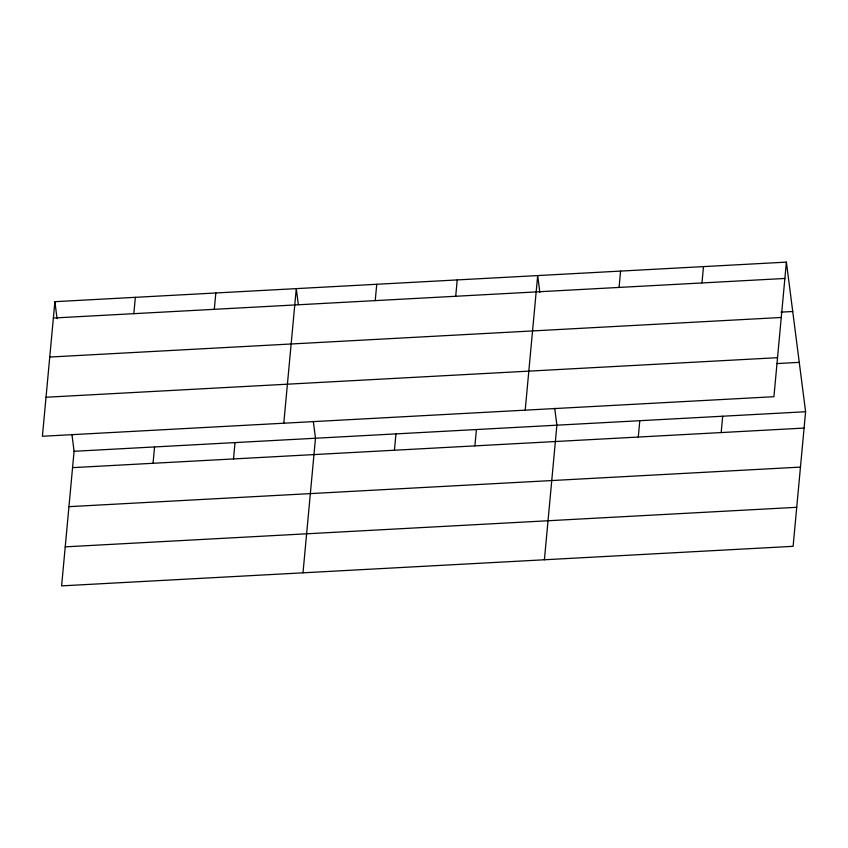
<?xml version="1.0" encoding="UTF-8"?>
<svg xmlns="http://www.w3.org/2000/svg" width="848" height="848" viewBox="0 0 848 848"><rect width="100%" height="100%" fill="white"/><g stroke="black" fill="none" stroke-linecap="round" stroke-linejoin="round"><path stroke-width="1.27" d="M54.887 301.676L42.4 436.264L773.917 396.705L786.393 262.127L54.887 301.676L57.049 318.572M71.921 434.399L74.083 451.295L61.607 585.873L793.113 546.324L805.6 411.736L786.393 262.127M133.836 313.675L135.351 297.33M153.043 463.284L154.559 446.938M214.3 309.319L215.816 292.973M233.507 458.938L235.023 442.592M283.794 423.205L296.281 288.627L298.284 304.22M303.001 572.824L315.488 438.236L313.315 421.35M375.229 300.616L376.745 284.271M394.437 450.235L395.952 433.89M455.705 296.27L457.22 279.925M474.901 445.878L476.417 429.544M525.198 410.156L537.685 275.579L539.847 292.465M544.405 559.765L556.882 425.187L554.719 408.301M619.072 287.43L620.588 271.095M638.279 437.049L639.795 420.703M701.974 282.946L703.49 266.611M721.182 432.565L722.697 416.22M53.371 318.021L784.877 278.462M780.891 312.138L792.732 311.502M49.746 357.04L781.262 317.481M46.015 397.246L777.531 357.686M776.895 363.58L799.261 362.361M74.083 451.295L805.6 411.736M72.568 467.64L804.084 428.081M68.953 506.659L800.47 467.1M65.222 546.854L796.738 507.305"/></g></svg>
